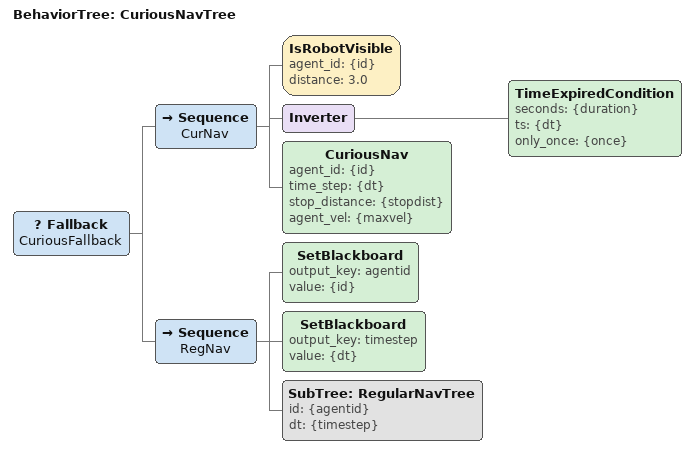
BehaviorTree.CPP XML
<?xml version='1.0' encoding='UTF-8'?>
<root main_tree_to_execute="CuriousNavTree" BTCPP_format="4">

    <include path="BTRegularNav.xml" />

    <BehaviorTree ID="CuriousNavTree">
        <Fallback name="CuriousFallback">
            <Sequence name="CurNav"> <!--ReactiveSequence-->
                <!-- PATCH (isaac-social-nav): detect at 3 m (corridor-scale). -->
                <IsRobotVisible agent_id="{id}" distance="3.0" />
                <Inverter>
                    <TimeExpiredCondition seconds="{duration}" ts="{dt}" only_once="{once}" />
                </Inverter>
                <CuriousNav agent_id="{id}" time_step="{dt}" stop_distance="{stopdist}" agent_vel="{maxvel}" />
            </Sequence>
            <Sequence name="RegNav">
                <SetBlackboard output_key="agentid" value="{id}" />
                <SetBlackboard output_key="timestep" value="{dt}" />
                <SubTree ID="RegularNavTree" id="{agentid}" dt="{timestep}" />
            </Sequence>
        </Fallback>
    </BehaviorTree>
</root>
